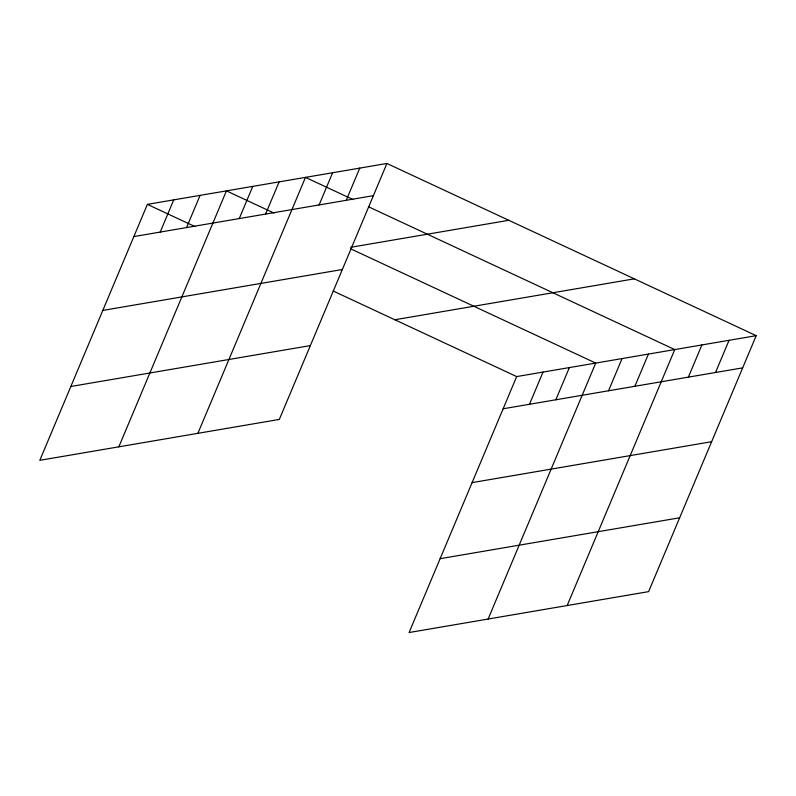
<?xml version="1.0" encoding="UTF-8"?>
<svg xmlns="http://www.w3.org/2000/svg" width="796" height="796" viewBox="0 0 796 796"><rect width="100%" height="100%" fill="white"/><g stroke="black" fill="none" stroke-linecap="round" stroke-linejoin="round"><path stroke-width="1.19" d="M386.916 163.469L147.389 204.373L39.8 460.327L279.326 419.422L386.916 163.469L756.2 335.673L648.611 591.627L409.084 632.531L516.674 376.578L756.2 335.673M160.205 232.074L173.737 199.876M186.553 227.576L200.085 195.378M118.843 446.825L226.432 190.881L274.073 213.089M239.248 218.572L252.78 186.373M265.595 214.074L279.127 181.876M197.886 433.332L305.475 177.379L353.116 199.587M319.087 204.94L332.629 172.742M346.24 200.303L359.772 168.105M529.489 404.278L543.021 372.08M555.837 399.771L569.369 367.583M488.127 619.029L595.716 363.075L350.538 248.75M608.532 390.776L622.064 358.578M634.88 386.279L648.412 354.081M567.17 605.527L674.759 349.583L368.628 206.821M688.371 377.135L701.903 344.947M715.524 372.498L729.056 340.31M133.857 236.571L373.384 195.667M350.698 247.297L508.783 220.293M102.823 310.41L342.34 269.506M394.816 319.753L634.332 278.839M70.844 386.488L310.36 345.583M503.142 408.776L742.668 367.861M472.098 482.615L711.624 441.7M440.118 558.692L679.645 517.778M147.389 204.373L195.03 226.591M333.156 290.998L516.674 376.578"/></g></svg>
